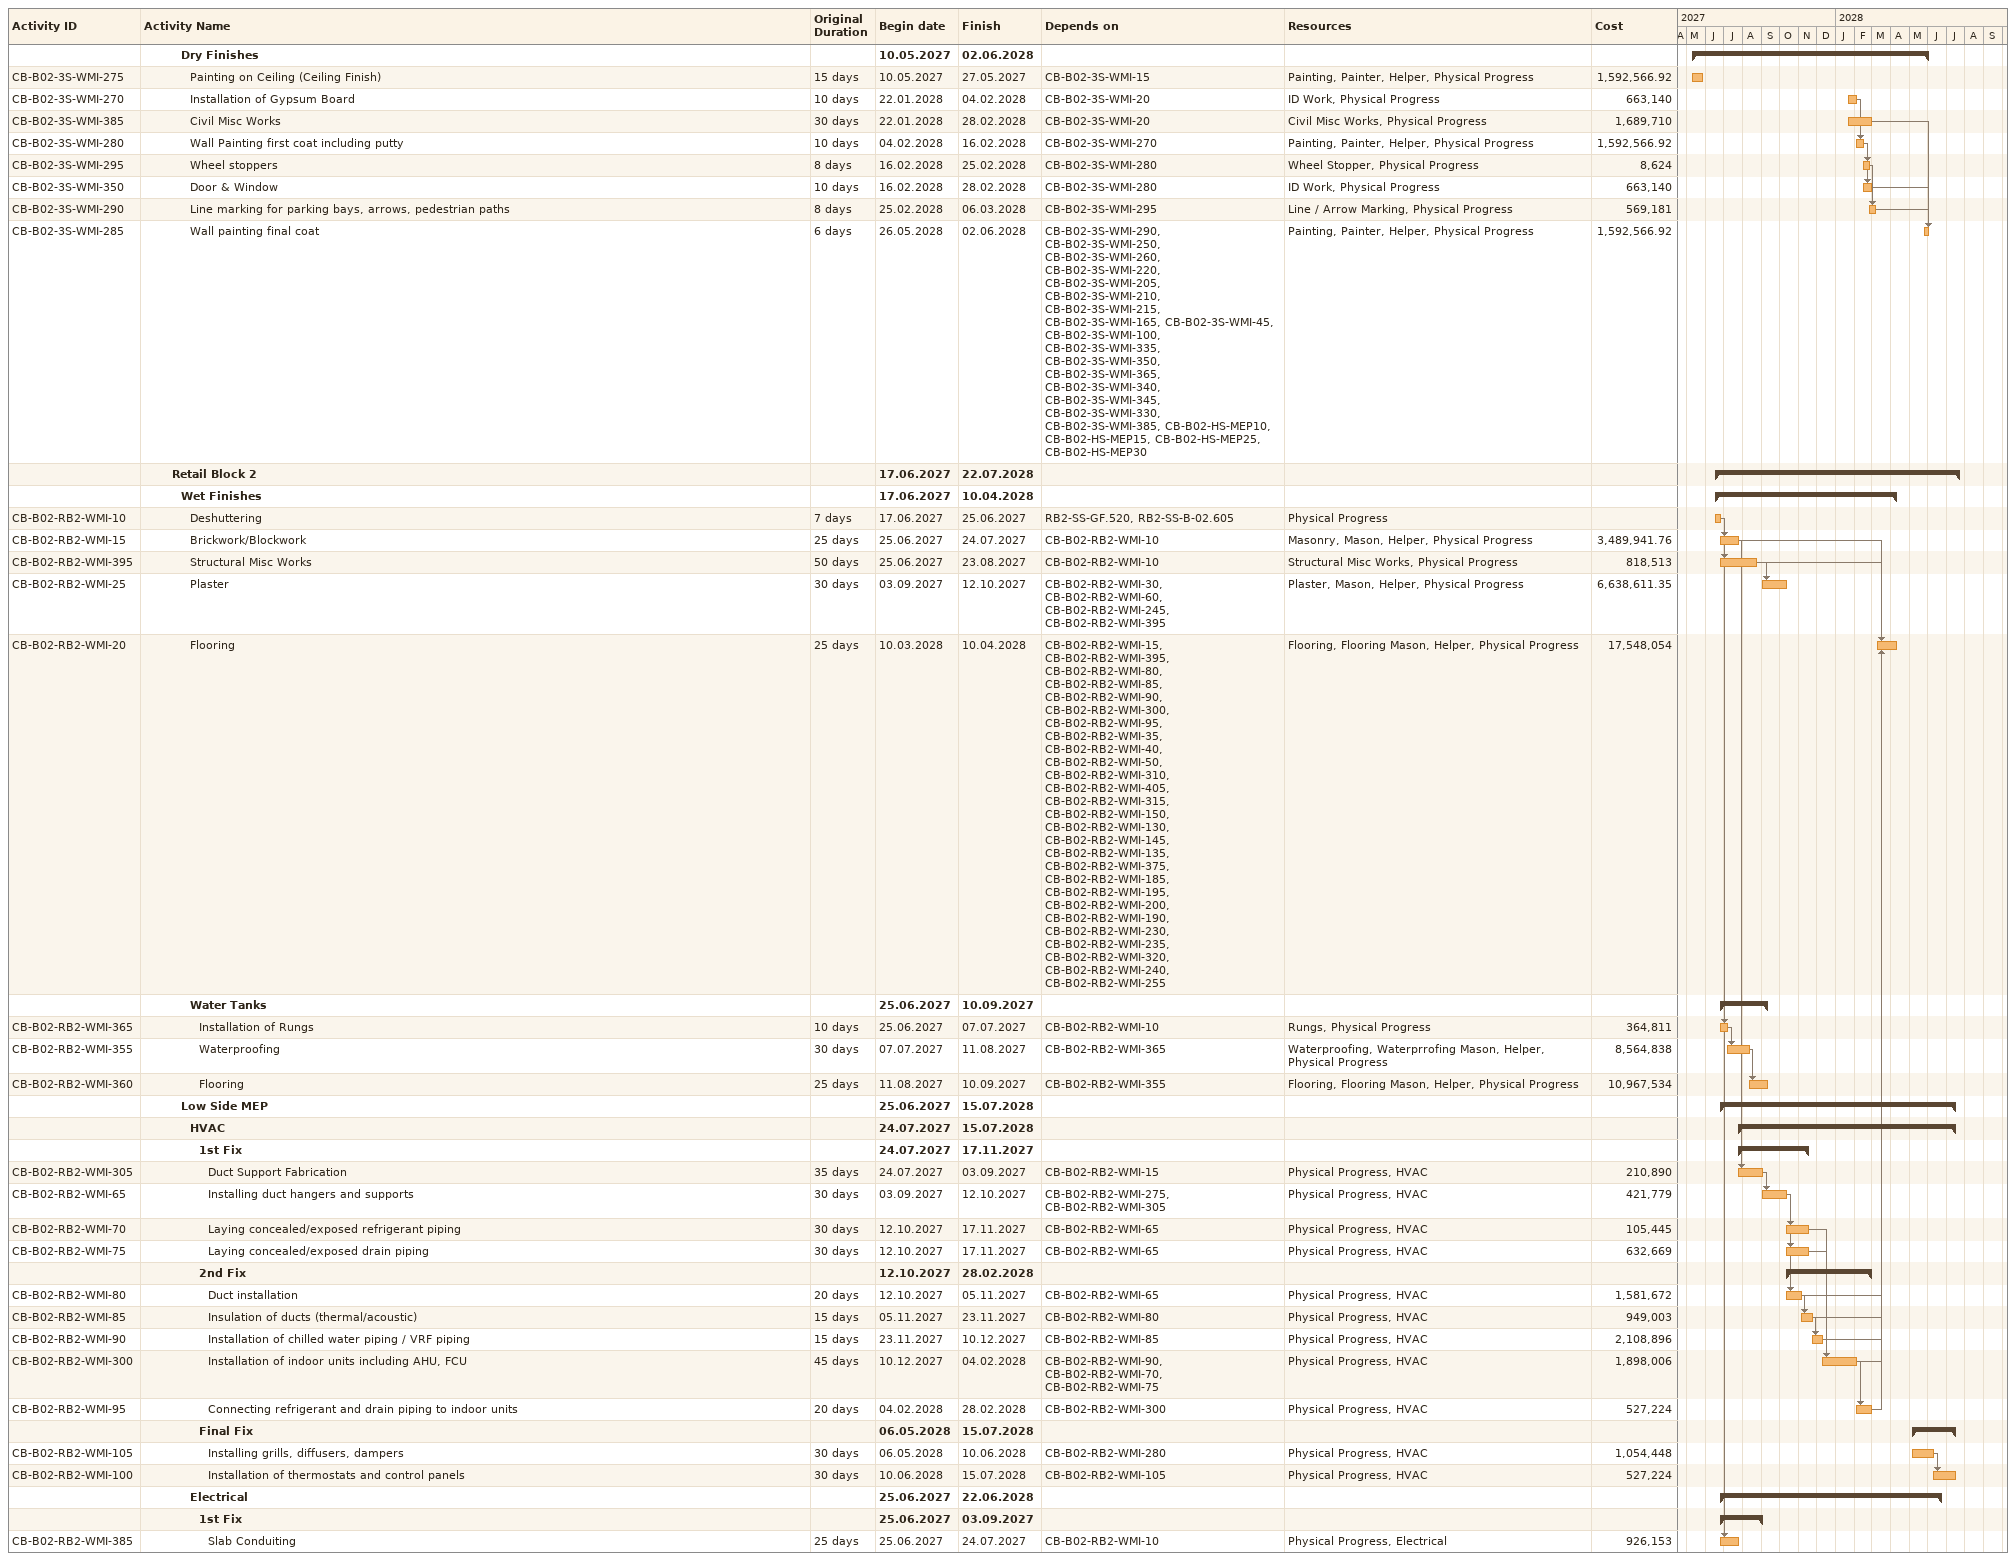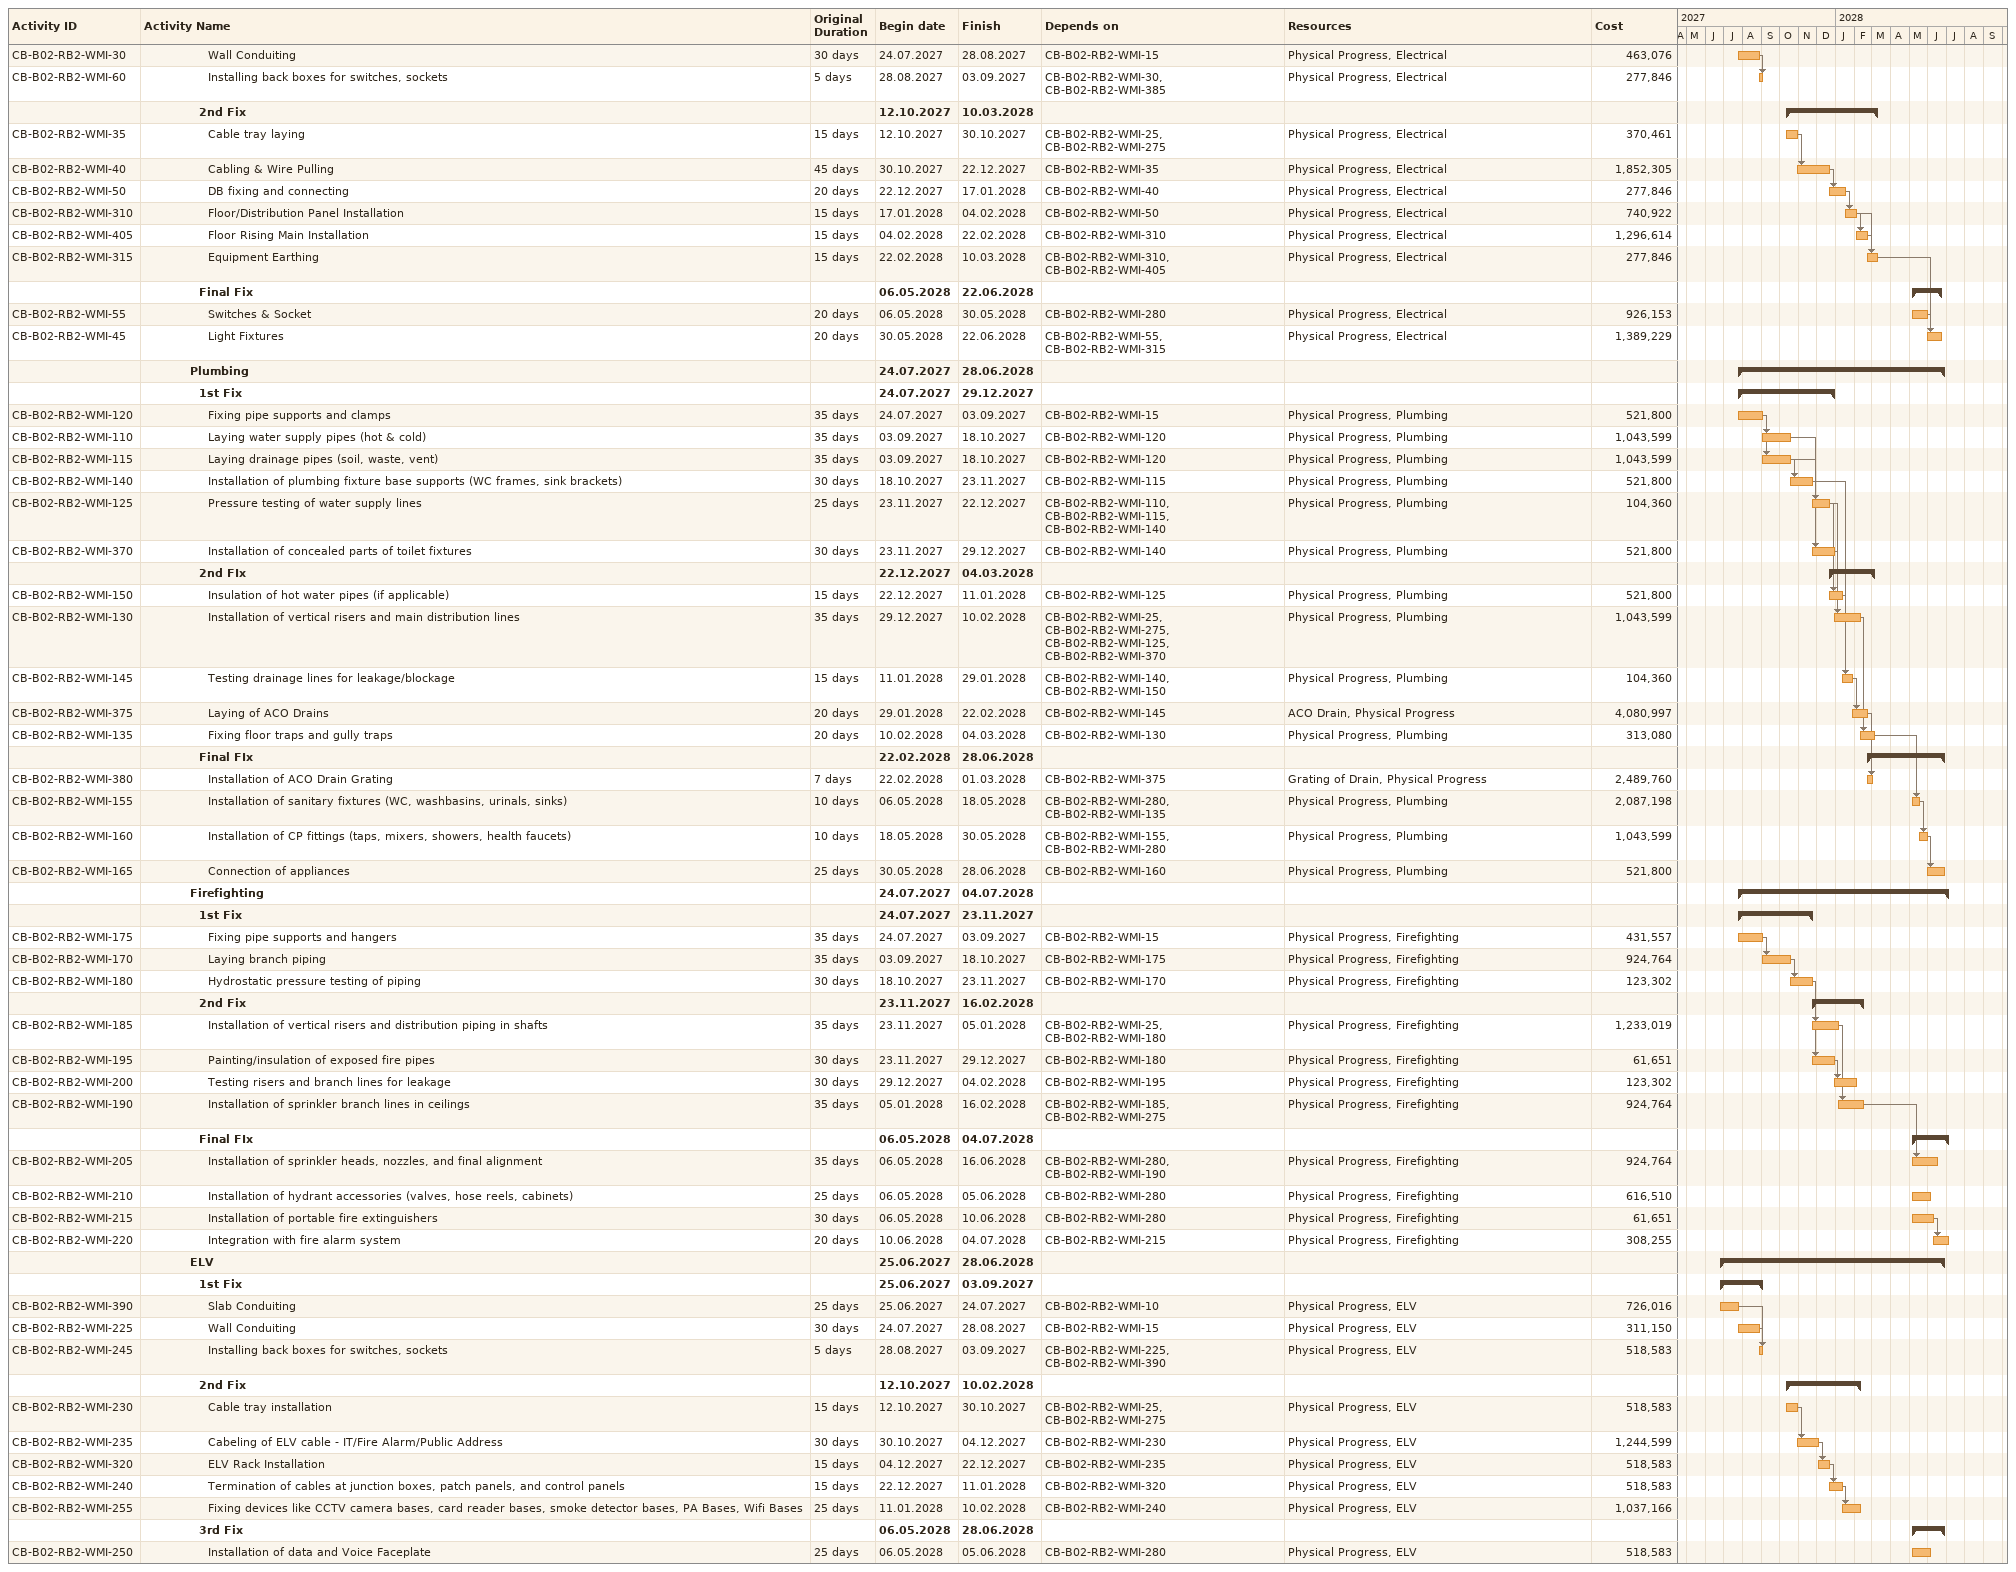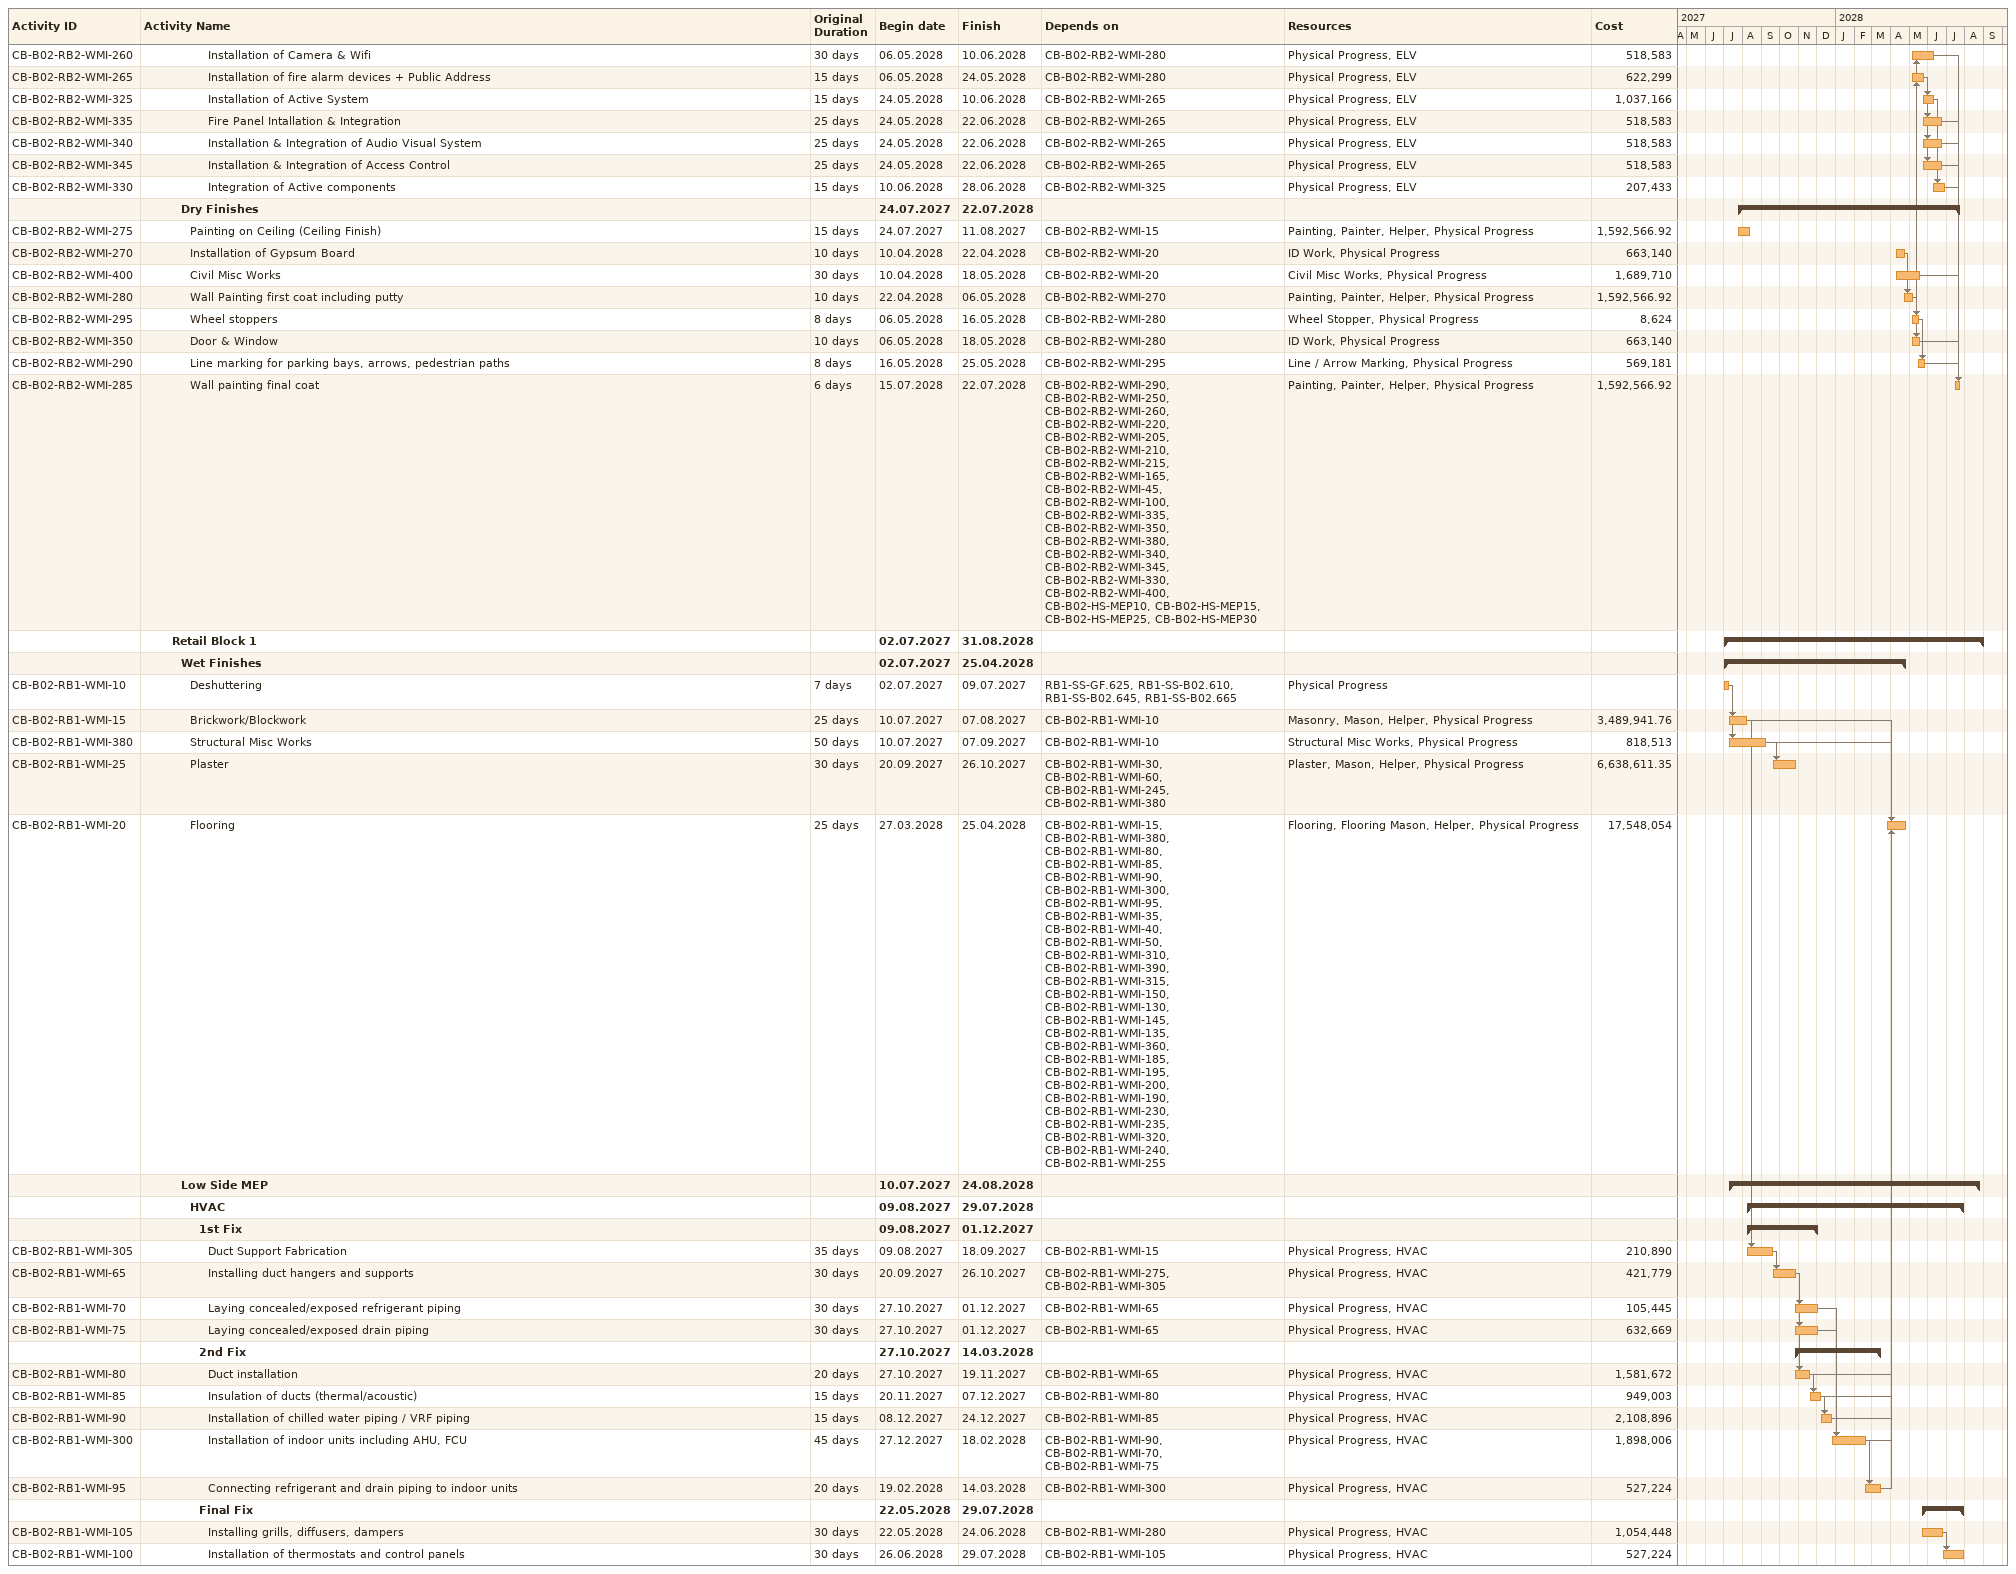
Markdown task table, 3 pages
| ID | Level | Task | Original duration | Start | Finish | Predecessors | Resources | Cost |
|---|---|---|---|---|---|---|---|---|
|  | 5 | **Dry Finishes** |  | 2027-05-10 | 2028-06-02 |  |  |  |
| CB-B02-3S-WMI-275 | 6 | Painting on Ceiling (Ceiling Finish) | 15d | 2027-05-10 | 2027-05-27 | CB-B02-3S-WMI-15 | Painting, Painter, Helper, Physical Progress | 1592566.92 |
| CB-B02-3S-WMI-270 | 6 | Installation of Gypsum Board | 10d | 2028-01-22 | 2028-02-04 | CB-B02-3S-WMI-20 | ID Work, Physical Progress | 663140 |
| CB-B02-3S-WMI-385 | 6 | Civil Misc Works | 30d | 2028-01-22 | 2028-02-28 | CB-B02-3S-WMI-20 | Civil Misc Works, Physical Progress | 1689710 |
| CB-B02-3S-WMI-280 | 6 | Wall Painting first coat including putty | 10d | 2028-02-04 | 2028-02-16 | CB-B02-3S-WMI-270 | Painting, Painter, Helper, Physical Progress | 1592566.92 |
| CB-B02-3S-WMI-295 | 6 | Wheel stoppers | 8d | 2028-02-16 | 2028-02-25 | CB-B02-3S-WMI-280 | Wheel Stopper, Physical Progress | 8624 |
| CB-B02-3S-WMI-350 | 6 | Door & Window | 10d | 2028-02-16 | 2028-02-28 | CB-B02-3S-WMI-280 | ID Work, Physical Progress | 663140 |
| CB-B02-3S-WMI-290 | 6 | Line marking for parking bays, arrows, pedestrian paths | 8d | 2028-02-25 | 2028-03-06 | CB-B02-3S-WMI-295 | Line / Arrow Marking, Physical Progress | 569181 |
| CB-B02-3S-WMI-285 | 6 | Wall painting final coat | 6d | 2028-05-26 | 2028-06-02 | CB-B02-3S-WMI-290, CB-B02-3S-WMI-250, CB-B02-3S-WMI-260, CB-B02-3S-WMI-220, CB-B02-3S-WMI-205, CB-B02-3S-WMI-210, CB-B02-3S-WMI-215, CB-B02-3S-WMI-165, CB-B02-3S-WMI-45, CB-B02-3S-WMI-100, CB-B02-3S-WMI-335, CB-B02-3S-WMI-350, CB-B02-3S-WMI-365, CB-B02-3S-WMI-340, CB-B02-3S-WMI-345, CB-B02-3S-WMI-330, CB-B02-3S-WMI-385, CB-B02-HS-MEP10, CB-B02-HS-MEP15, CB-B02-HS-MEP25, CB-B02-HS-MEP30 | Painting, Painter, Helper, Physical Progress | 1592566.92 |
|  | 4 | **Retail Block 2** |  | 2027-06-17 | 2028-07-22 |  |  |  |
|  | 5 | **Wet Finishes** |  | 2027-06-17 | 2028-04-10 |  |  |  |
| CB-B02-RB2-WMI-10 | 6 | Deshuttering | 7d | 2027-06-17 | 2027-06-25 | RB2-SS-GF.520, RB2-SS-B-02.605 | Physical Progress |  |
| CB-B02-RB2-WMI-15 | 6 | Brickwork/Blockwork | 25d | 2027-06-25 | 2027-07-24 | CB-B02-RB2-WMI-10 | Masonry, Mason, Helper, Physical Progress | 3489941.76 |
| CB-B02-RB2-WMI-395 | 6 | Structural Misc Works | 50d | 2027-06-25 | 2027-08-23 | CB-B02-RB2-WMI-10 | Structural Misc Works, Physical Progress | 818513 |
| CB-B02-RB2-WMI-25 | 6 | Plaster | 30d | 2027-09-03 | 2027-10-12 | CB-B02-RB2-WMI-30, CB-B02-RB2-WMI-60, CB-B02-RB2-WMI-245, CB-B02-RB2-WMI-395 | Plaster, Mason, Helper, Physical Progress | 6638611.35 |
| CB-B02-RB2-WMI-20 | 6 | Flooring | 25d | 2028-03-10 | 2028-04-10 | CB-B02-RB2-WMI-15, CB-B02-RB2-WMI-395, CB-B02-RB2-WMI-80, CB-B02-RB2-WMI-85, CB-B02-RB2-WMI-90, CB-B02-RB2-WMI-300, CB-B02-RB2-WMI-95, CB-B02-RB2-WMI-35, CB-B02-RB2-WMI-40, CB-B02-RB2-WMI-50, CB-B02-RB2-WMI-310, CB-B02-RB2-WMI-405, CB-B02-RB2-WMI-315, CB-B02-RB2-WMI-150, CB-B02-RB2-WMI-130, CB-B02-RB2-WMI-145, CB-B02-RB2-WMI-135, CB-B02-RB2-WMI-375, CB-B02-RB2-WMI-185, CB-B02-RB2-WMI-195, CB-B02-RB2-WMI-200, CB-B02-RB2-WMI-190, CB-B02-RB2-WMI-230, CB-B02-RB2-WMI-235, CB-B02-RB2-WMI-320, CB-B02-RB2-WMI-240, CB-B02-RB2-WMI-255 | Flooring, Flooring Mason, Helper, Physical Progress | 17548054 |
|  | 6 | **Water Tanks** |  | 2027-06-25 | 2027-09-10 |  |  |  |
| CB-B02-RB2-WMI-365 | 7 | Installation of Rungs | 10d | 2027-06-25 | 2027-07-07 | CB-B02-RB2-WMI-10 | Rungs, Physical Progress | 364811 |
| CB-B02-RB2-WMI-355 | 7 | Waterproofing | 30d | 2027-07-07 | 2027-08-11 | CB-B02-RB2-WMI-365 | Waterproofing, Waterprrofing Mason, Helper, Physical Progress | 8564838 |
| CB-B02-RB2-WMI-360 | 7 | Flooring | 25d | 2027-08-11 | 2027-09-10 | CB-B02-RB2-WMI-355 | Flooring, Flooring Mason, Helper, Physical Progress | 10967534 |
|  | 5 | **Low Side MEP** |  | 2027-06-25 | 2028-07-15 |  |  |  |
|  | 6 | **HVAC** |  | 2027-07-24 | 2028-07-15 |  |  |  |
|  | 7 | **1st Fix** |  | 2027-07-24 | 2027-11-17 |  |  |  |
| CB-B02-RB2-WMI-305 | 8 | Duct Support Fabrication | 35d | 2027-07-24 | 2027-09-03 | CB-B02-RB2-WMI-15 | Physical Progress, HVAC | 210890 |
| CB-B02-RB2-WMI-65 | 8 | Installing duct hangers and supports | 30d | 2027-09-03 | 2027-10-12 | CB-B02-RB2-WMI-275, CB-B02-RB2-WMI-305 | Physical Progress, HVAC | 421779 |
| CB-B02-RB2-WMI-70 | 8 | Laying concealed/exposed refrigerant piping | 30d | 2027-10-12 | 2027-11-17 | CB-B02-RB2-WMI-65 | Physical Progress, HVAC | 105445 |
| CB-B02-RB2-WMI-75 | 8 | Laying concealed/exposed drain piping | 30d | 2027-10-12 | 2027-11-17 | CB-B02-RB2-WMI-65 | Physical Progress, HVAC | 632669 |
|  | 7 | **2nd Fix** |  | 2027-10-12 | 2028-02-28 |  |  |  |
| CB-B02-RB2-WMI-80 | 8 | Duct installation | 20d | 2027-10-12 | 2027-11-05 | CB-B02-RB2-WMI-65 | Physical Progress, HVAC | 1581672 |
| CB-B02-RB2-WMI-85 | 8 | Insulation of ducts (thermal/acoustic) | 15d | 2027-11-05 | 2027-11-23 | CB-B02-RB2-WMI-80 | Physical Progress, HVAC | 949003 |
| CB-B02-RB2-WMI-90 | 8 | Installation of chilled water piping / VRF piping | 15d | 2027-11-23 | 2027-12-10 | CB-B02-RB2-WMI-85 | Physical Progress, HVAC | 2108896 |
| CB-B02-RB2-WMI-300 | 8 | Installation of indoor units including AHU, FCU | 45d | 2027-12-10 | 2028-02-04 | CB-B02-RB2-WMI-90, CB-B02-RB2-WMI-70, CB-B02-RB2-WMI-75 | Physical Progress, HVAC | 1898006 |
| CB-B02-RB2-WMI-95 | 8 | Connecting refrigerant and drain piping to indoor units | 20d | 2028-02-04 | 2028-02-28 | CB-B02-RB2-WMI-300 | Physical Progress, HVAC | 527224 |
|  | 7 | **Final Fix** |  | 2028-05-06 | 2028-07-15 |  |  |  |
| CB-B02-RB2-WMI-105 | 8 | Installing grills, diffusers, dampers | 30d | 2028-05-06 | 2028-06-10 | CB-B02-RB2-WMI-280 | Physical Progress, HVAC | 1054448 |
| CB-B02-RB2-WMI-100 | 8 | Installation of thermostats and control panels | 30d | 2028-06-10 | 2028-07-15 | CB-B02-RB2-WMI-105 | Physical Progress, HVAC | 527224 |
|  | 6 | **Electrical** |  | 2027-06-25 | 2028-06-22 |  |  |  |
|  | 7 | **1st Fix** |  | 2027-06-25 | 2027-09-03 |  |  |  |
| CB-B02-RB2-WMI-385 | 8 | Slab Conduiting | 25d | 2027-06-25 | 2027-07-24 | CB-B02-RB2-WMI-10 | Physical Progress, Electrical | 926153 |
| CB-B02-RB2-WMI-30 | 8 | Wall Conduiting | 30d | 2027-07-24 | 2027-08-28 | CB-B02-RB2-WMI-15 | Physical Progress, Electrical | 463076 |
| CB-B02-RB2-WMI-60 | 8 | Installing back boxes for switches, sockets | 5d | 2027-08-28 | 2027-09-03 | CB-B02-RB2-WMI-30, CB-B02-RB2-WMI-385 | Physical Progress, Electrical | 277846 |
|  | 7 | **2nd Fix** |  | 2027-10-12 | 2028-03-10 |  |  |  |
| CB-B02-RB2-WMI-35 | 8 | Cable tray laying | 15d | 2027-10-12 | 2027-10-30 | CB-B02-RB2-WMI-25, CB-B02-RB2-WMI-275 | Physical Progress, Electrical | 370461 |
| CB-B02-RB2-WMI-40 | 8 | Cabling & Wire Pulling | 45d | 2027-10-30 | 2027-12-22 | CB-B02-RB2-WMI-35 | Physical Progress, Electrical | 1852305 |
| CB-B02-RB2-WMI-50 | 8 | DB fixing and connecting | 20d | 2027-12-22 | 2028-01-17 | CB-B02-RB2-WMI-40 | Physical Progress, Electrical | 277846 |
| CB-B02-RB2-WMI-310 | 8 | Floor/Distribution Panel Installation | 15d | 2028-01-17 | 2028-02-04 | CB-B02-RB2-WMI-50 | Physical Progress, Electrical | 740922 |
| CB-B02-RB2-WMI-405 | 8 | Floor Rising Main Installation | 15d | 2028-02-04 | 2028-02-22 | CB-B02-RB2-WMI-310 | Physical Progress, Electrical | 1296614 |
| CB-B02-RB2-WMI-315 | 8 | Equipment Earthing | 15d | 2028-02-22 | 2028-03-10 | CB-B02-RB2-WMI-310, CB-B02-RB2-WMI-405 | Physical Progress, Electrical | 277846 |
|  | 7 | **Final Fix** |  | 2028-05-06 | 2028-06-22 |  |  |  |
| CB-B02-RB2-WMI-55 | 8 | Switches & Socket | 20d | 2028-05-06 | 2028-05-30 | CB-B02-RB2-WMI-280 | Physical Progress, Electrical | 926153 |
| CB-B02-RB2-WMI-45 | 8 | Light Fixtures | 20d | 2028-05-30 | 2028-06-22 | CB-B02-RB2-WMI-55, CB-B02-RB2-WMI-315 | Physical Progress, Electrical | 1389229 |
|  | 6 | **Plumbing** |  | 2027-07-24 | 2028-06-28 |  |  |  |
|  | 7 | **1st Fix** |  | 2027-07-24 | 2027-12-29 |  |  |  |
| CB-B02-RB2-WMI-120 | 8 | Fixing pipe supports and clamps | 35d | 2027-07-24 | 2027-09-03 | CB-B02-RB2-WMI-15 | Physical Progress, Plumbing | 521800 |
| CB-B02-RB2-WMI-110 | 8 | Laying water supply pipes (hot & cold) | 35d | 2027-09-03 | 2027-10-18 | CB-B02-RB2-WMI-120 | Physical Progress, Plumbing | 1043599 |
| CB-B02-RB2-WMI-115 | 8 | Laying drainage pipes (soil, waste, vent) | 35d | 2027-09-03 | 2027-10-18 | CB-B02-RB2-WMI-120 | Physical Progress, Plumbing | 1043599 |
| CB-B02-RB2-WMI-140 | 8 | Installation of plumbing fixture base supports (WC frames, sink brackets) | 30d | 2027-10-18 | 2027-11-23 | CB-B02-RB2-WMI-115 | Physical Progress, Plumbing | 521800 |
| CB-B02-RB2-WMI-125 | 8 | Pressure testing of water supply lines | 25d | 2027-11-23 | 2027-12-22 | CB-B02-RB2-WMI-110, CB-B02-RB2-WMI-115, CB-B02-RB2-WMI-140 | Physical Progress, Plumbing | 104360 |
| CB-B02-RB2-WMI-370 | 8 | Installation of concealed parts of toilet fixtures | 30d | 2027-11-23 | 2027-12-29 | CB-B02-RB2-WMI-140 | Physical Progress, Plumbing | 521800 |
|  | 7 | **2nd FIx** |  | 2027-12-22 | 2028-03-04 |  |  |  |
| CB-B02-RB2-WMI-150 | 8 | Insulation of hot water pipes (if applicable) | 15d | 2027-12-22 | 2028-01-11 | CB-B02-RB2-WMI-125 | Physical Progress, Plumbing | 521800 |
| CB-B02-RB2-WMI-130 | 8 | Installation of vertical risers and main distribution lines | 35d | 2027-12-29 | 2028-02-10 | CB-B02-RB2-WMI-25, CB-B02-RB2-WMI-275, CB-B02-RB2-WMI-125, CB-B02-RB2-WMI-370 | Physical Progress, Plumbing | 1043599 |
| CB-B02-RB2-WMI-145 | 8 | Testing drainage lines for leakage/blockage | 15d | 2028-01-11 | 2028-01-29 | CB-B02-RB2-WMI-140, CB-B02-RB2-WMI-150 | Physical Progress, Plumbing | 104360 |
| CB-B02-RB2-WMI-375 | 8 | Laying of ACO Drains | 20d | 2028-01-29 | 2028-02-22 | CB-B02-RB2-WMI-145 | ACO Drain, Physical Progress | 4080997 |
| CB-B02-RB2-WMI-135 | 8 | Fixing floor traps and gully traps | 20d | 2028-02-10 | 2028-03-04 | CB-B02-RB2-WMI-130 | Physical Progress, Plumbing | 313080 |
|  | 7 | **Final FIx** |  | 2028-02-22 | 2028-06-28 |  |  |  |
| CB-B02-RB2-WMI-380 | 8 | Installation of ACO Drain Grating | 7d | 2028-02-22 | 2028-03-01 | CB-B02-RB2-WMI-375 | Grating of Drain, Physical Progress | 2489760 |
| CB-B02-RB2-WMI-155 | 8 | Installation of sanitary fixtures (WC, washbasins, urinals, sinks) | 10d | 2028-05-06 | 2028-05-18 | CB-B02-RB2-WMI-280, CB-B02-RB2-WMI-135 | Physical Progress, Plumbing | 2087198 |
| CB-B02-RB2-WMI-160 | 8 | Installation of CP fittings (taps, mixers, showers, health faucets) | 10d | 2028-05-18 | 2028-05-30 | CB-B02-RB2-WMI-155, CB-B02-RB2-WMI-280 | Physical Progress, Plumbing | 1043599 |
| CB-B02-RB2-WMI-165 | 8 | Connection of appliances | 25d | 2028-05-30 | 2028-06-28 | CB-B02-RB2-WMI-160 | Physical Progress, Plumbing | 521800 |
|  | 6 | **Firefighting** |  | 2027-07-24 | 2028-07-04 |  |  |  |
|  | 7 | **1st Fix** |  | 2027-07-24 | 2027-11-23 |  |  |  |
| CB-B02-RB2-WMI-175 | 8 | Fixing pipe supports and hangers | 35d | 2027-07-24 | 2027-09-03 | CB-B02-RB2-WMI-15 | Physical Progress, Firefighting | 431557 |
| CB-B02-RB2-WMI-170 | 8 | Laying branch piping | 35d | 2027-09-03 | 2027-10-18 | CB-B02-RB2-WMI-175 | Physical Progress, Firefighting | 924764 |
| CB-B02-RB2-WMI-180 | 8 | Hydrostatic pressure testing of piping | 30d | 2027-10-18 | 2027-11-23 | CB-B02-RB2-WMI-170 | Physical Progress, Firefighting | 123302 |
|  | 7 | **2nd Fix** |  | 2027-11-23 | 2028-02-16 |  |  |  |
| CB-B02-RB2-WMI-185 | 8 | Installation of vertical risers and distribution piping in shafts | 35d | 2027-11-23 | 2028-01-05 | CB-B02-RB2-WMI-25, CB-B02-RB2-WMI-180 | Physical Progress, Firefighting | 1233019 |
| CB-B02-RB2-WMI-195 | 8 | Painting/insulation of exposed fire pipes | 30d | 2027-11-23 | 2027-12-29 | CB-B02-RB2-WMI-180 | Physical Progress, Firefighting | 61651 |
| CB-B02-RB2-WMI-200 | 8 | Testing risers and branch lines for leakage | 30d | 2027-12-29 | 2028-02-04 | CB-B02-RB2-WMI-195 | Physical Progress, Firefighting | 123302 |
| CB-B02-RB2-WMI-190 | 8 | Installation of sprinkler branch lines in ceilings | 35d | 2028-01-05 | 2028-02-16 | CB-B02-RB2-WMI-185, CB-B02-RB2-WMI-275 | Physical Progress, Firefighting | 924764 |
|  | 7 | **Final FIx** |  | 2028-05-06 | 2028-07-04 |  |  |  |
| CB-B02-RB2-WMI-205 | 8 | Installation of sprinkler heads, nozzles, and final alignment | 35d | 2028-05-06 | 2028-06-16 | CB-B02-RB2-WMI-280, CB-B02-RB2-WMI-190 | Physical Progress, Firefighting | 924764 |
| CB-B02-RB2-WMI-210 | 8 | Installation of hydrant accessories (valves, hose reels, cabinets) | 25d | 2028-05-06 | 2028-06-05 | CB-B02-RB2-WMI-280 | Physical Progress, Firefighting | 616510 |
| CB-B02-RB2-WMI-215 | 8 | Installation of portable fire extinguishers | 30d | 2028-05-06 | 2028-06-10 | CB-B02-RB2-WMI-280 | Physical Progress, Firefighting | 61651 |
| CB-B02-RB2-WMI-220 | 8 | Integration with fire alarm system | 20d | 2028-06-10 | 2028-07-04 | CB-B02-RB2-WMI-215 | Physical Progress, Firefighting | 308255 |
|  | 6 | **ELV** |  | 2027-06-25 | 2028-06-28 |  |  |  |
|  | 7 | **1st Fix** |  | 2027-06-25 | 2027-09-03 |  |  |  |
| CB-B02-RB2-WMI-390 | 8 | Slab Conduiting | 25d | 2027-06-25 | 2027-07-24 | CB-B02-RB2-WMI-10 | Physical Progress, ELV | 726016 |
| CB-B02-RB2-WMI-225 | 8 | Wall Conduiting | 30d | 2027-07-24 | 2027-08-28 | CB-B02-RB2-WMI-15 | Physical Progress, ELV | 311150 |
| CB-B02-RB2-WMI-245 | 8 | Installing back boxes for switches, sockets | 5d | 2027-08-28 | 2027-09-03 | CB-B02-RB2-WMI-225, CB-B02-RB2-WMI-390 | Physical Progress, ELV | 518583 |
|  | 7 | **2nd Fix** |  | 2027-10-12 | 2028-02-10 |  |  |  |
| CB-B02-RB2-WMI-230 | 8 | Cable tray installation | 15d | 2027-10-12 | 2027-10-30 | CB-B02-RB2-WMI-25, CB-B02-RB2-WMI-275 | Physical Progress, ELV | 518583 |
| CB-B02-RB2-WMI-235 | 8 | Cabeling of ELV cable - IT/Fire Alarm/Public Address | 30d | 2027-10-30 | 2027-12-04 | CB-B02-RB2-WMI-230 | Physical Progress, ELV | 1244599 |
| CB-B02-RB2-WMI-320 | 8 | ELV Rack Installation | 15d | 2027-12-04 | 2027-12-22 | CB-B02-RB2-WMI-235 | Physical Progress, ELV | 518583 |
| CB-B02-RB2-WMI-240 | 8 | Termination of cables at junction boxes, patch panels, and control panels | 15d | 2027-12-22 | 2028-01-11 | CB-B02-RB2-WMI-320 | Physical Progress, ELV | 518583 |
| CB-B02-RB2-WMI-255 | 8 | Fixing devices like CCTV camera bases, card reader bases, smoke detector bases, PA Bases, Wifi Bases | 25d | 2028-01-11 | 2028-02-10 | CB-B02-RB2-WMI-240 | Physical Progress, ELV | 1037166 |
|  | 7 | **3rd Fix** |  | 2028-05-06 | 2028-06-28 |  |  |  |
| CB-B02-RB2-WMI-250 | 8 | Installation of data and Voice Faceplate | 25d | 2028-05-06 | 2028-06-05 | CB-B02-RB2-WMI-280 | Physical Progress, ELV | 518583 |
| CB-B02-RB2-WMI-260 | 8 | Installation of Camera & Wifi | 30d | 2028-05-06 | 2028-06-10 | CB-B02-RB2-WMI-280 | Physical Progress, ELV | 518583 |
| CB-B02-RB2-WMI-265 | 8 | Installation of fire alarm devices + Public Address | 15d | 2028-05-06 | 2028-05-24 | CB-B02-RB2-WMI-280 | Physical Progress, ELV | 622299 |
| CB-B02-RB2-WMI-325 | 8 | Installation of Active System | 15d | 2028-05-24 | 2028-06-10 | CB-B02-RB2-WMI-265 | Physical Progress, ELV | 1037166 |
| CB-B02-RB2-WMI-335 | 8 | Fire Panel Intallation & Integration | 25d | 2028-05-24 | 2028-06-22 | CB-B02-RB2-WMI-265 | Physical Progress, ELV | 518583 |
| CB-B02-RB2-WMI-340 | 8 | Installation & Integration of Audio Visual System | 25d | 2028-05-24 | 2028-06-22 | CB-B02-RB2-WMI-265 | Physical Progress, ELV | 518583 |
| CB-B02-RB2-WMI-345 | 8 | Installation & Integration of Access Control | 25d | 2028-05-24 | 2028-06-22 | CB-B02-RB2-WMI-265 | Physical Progress, ELV | 518583 |
| CB-B02-RB2-WMI-330 | 8 | Integration of Active components | 15d | 2028-06-10 | 2028-06-28 | CB-B02-RB2-WMI-325 | Physical Progress, ELV | 207433 |
|  | 5 | **Dry Finishes** |  | 2027-07-24 | 2028-07-22 |  |  |  |
| CB-B02-RB2-WMI-275 | 6 | Painting on Ceiling (Ceiling Finish) | 15d | 2027-07-24 | 2027-08-11 | CB-B02-RB2-WMI-15 | Painting, Painter, Helper, Physical Progress | 1592566.92 |
| CB-B02-RB2-WMI-270 | 6 | Installation of Gypsum Board | 10d | 2028-04-10 | 2028-04-22 | CB-B02-RB2-WMI-20 | ID Work, Physical Progress | 663140 |
| CB-B02-RB2-WMI-400 | 6 | Civil Misc Works | 30d | 2028-04-10 | 2028-05-18 | CB-B02-RB2-WMI-20 | Civil Misc Works, Physical Progress | 1689710 |
| CB-B02-RB2-WMI-280 | 6 | Wall Painting first coat including putty | 10d | 2028-04-22 | 2028-05-06 | CB-B02-RB2-WMI-270 | Painting, Painter, Helper, Physical Progress | 1592566.92 |
| CB-B02-RB2-WMI-295 | 6 | Wheel stoppers | 8d | 2028-05-06 | 2028-05-16 | CB-B02-RB2-WMI-280 | Wheel Stopper, Physical Progress | 8624 |
| CB-B02-RB2-WMI-350 | 6 | Door & Window | 10d | 2028-05-06 | 2028-05-18 | CB-B02-RB2-WMI-280 | ID Work, Physical Progress | 663140 |
| CB-B02-RB2-WMI-290 | 6 | Line marking for parking bays, arrows, pedestrian paths | 8d | 2028-05-16 | 2028-05-25 | CB-B02-RB2-WMI-295 | Line / Arrow Marking, Physical Progress | 569181 |
| CB-B02-RB2-WMI-285 | 6 | Wall painting final coat | 6d | 2028-07-15 | 2028-07-22 | CB-B02-RB2-WMI-290, CB-B02-RB2-WMI-250, CB-B02-RB2-WMI-260, CB-B02-RB2-WMI-220, CB-B02-RB2-WMI-205, CB-B02-RB2-WMI-210, CB-B02-RB2-WMI-215, CB-B02-RB2-WMI-165, CB-B02-RB2-WMI-45, CB-B02-RB2-WMI-100, CB-B02-RB2-WMI-335, CB-B02-RB2-WMI-350, CB-B02-RB2-WMI-380, CB-B02-RB2-WMI-340, CB-B02-RB2-WMI-345, CB-B02-RB2-WMI-330, CB-B02-RB2-WMI-400, CB-B02-HS-MEP10, CB-B02-HS-MEP15, CB-B02-HS-MEP25, CB-B02-HS-MEP30 | Painting, Painter, Helper, Physical Progress | 1592566.92 |
|  | 4 | **Retail Block 1** |  | 2027-07-02 | 2028-08-31 |  |  |  |
|  | 5 | **Wet Finishes** |  | 2027-07-02 | 2028-04-25 |  |  |  |
| CB-B02-RB1-WMI-10 | 6 | Deshuttering | 7d | 2027-07-02 | 2027-07-09 | RB1-SS-GF.625, RB1-SS-B02.610, RB1-SS-B02.645, RB1-SS-B02.665 | Physical Progress |  |
| CB-B02-RB1-WMI-15 | 6 | Brickwork/Blockwork | 25d | 2027-07-10 | 2027-08-07 | CB-B02-RB1-WMI-10 | Masonry, Mason, Helper, Physical Progress | 3489941.76 |
| CB-B02-RB1-WMI-380 | 6 | Structural Misc Works | 50d | 2027-07-10 | 2027-09-07 | CB-B02-RB1-WMI-10 | Structural Misc Works, Physical Progress | 818513 |
| CB-B02-RB1-WMI-25 | 6 | Plaster | 30d | 2027-09-20 | 2027-10-26 | CB-B02-RB1-WMI-30, CB-B02-RB1-WMI-60, CB-B02-RB1-WMI-245, CB-B02-RB1-WMI-380 | Plaster, Mason, Helper, Physical Progress | 6638611.35 |
| CB-B02-RB1-WMI-20 | 6 | Flooring | 25d | 2028-03-27 | 2028-04-25 | CB-B02-RB1-WMI-15, CB-B02-RB1-WMI-380, CB-B02-RB1-WMI-80, CB-B02-RB1-WMI-85, CB-B02-RB1-WMI-90, CB-B02-RB1-WMI-300, CB-B02-RB1-WMI-95, CB-B02-RB1-WMI-35, CB-B02-RB1-WMI-40, CB-B02-RB1-WMI-50, CB-B02-RB1-WMI-310, CB-B02-RB1-WMI-390, CB-B02-RB1-WMI-315, CB-B02-RB1-WMI-150, CB-B02-RB1-WMI-130, CB-B02-RB1-WMI-145, CB-B02-RB1-WMI-135, CB-B02-RB1-WMI-360, CB-B02-RB1-WMI-185, CB-B02-RB1-WMI-195, CB-B02-RB1-WMI-200, CB-B02-RB1-WMI-190, CB-B02-RB1-WMI-230, CB-B02-RB1-WMI-235, CB-B02-RB1-WMI-320, CB-B02-RB1-WMI-240, CB-B02-RB1-WMI-255 | Flooring, Flooring Mason, Helper, Physical Progress | 17548054 |
|  | 5 | **Low Side MEP** |  | 2027-07-10 | 2028-08-24 |  |  |  |
|  | 6 | **HVAC** |  | 2027-08-09 | 2028-07-29 |  |  |  |
|  | 7 | **1st Fix** |  | 2027-08-09 | 2027-12-01 |  |  |  |
| CB-B02-RB1-WMI-305 | 8 | Duct Support Fabrication | 35d | 2027-08-09 | 2027-09-18 | CB-B02-RB1-WMI-15 | Physical Progress, HVAC | 210890 |
| CB-B02-RB1-WMI-65 | 8 | Installing duct hangers and supports | 30d | 2027-09-20 | 2027-10-26 | CB-B02-RB1-WMI-275, CB-B02-RB1-WMI-305 | Physical Progress, HVAC | 421779 |
| CB-B02-RB1-WMI-70 | 8 | Laying concealed/exposed refrigerant piping | 30d | 2027-10-27 | 2027-12-01 | CB-B02-RB1-WMI-65 | Physical Progress, HVAC | 105445 |
| CB-B02-RB1-WMI-75 | 8 | Laying concealed/exposed drain piping | 30d | 2027-10-27 | 2027-12-01 | CB-B02-RB1-WMI-65 | Physical Progress, HVAC | 632669 |
|  | 7 | **2nd Fix** |  | 2027-10-27 | 2028-03-14 |  |  |  |
| CB-B02-RB1-WMI-80 | 8 | Duct installation | 20d | 2027-10-27 | 2027-11-19 | CB-B02-RB1-WMI-65 | Physical Progress, HVAC | 1581672 |
| CB-B02-RB1-WMI-85 | 8 | Insulation of ducts (thermal/acoustic) | 15d | 2027-11-20 | 2027-12-07 | CB-B02-RB1-WMI-80 | Physical Progress, HVAC | 949003 |
| CB-B02-RB1-WMI-90 | 8 | Installation of chilled water piping / VRF piping | 15d | 2027-12-08 | 2027-12-24 | CB-B02-RB1-WMI-85 | Physical Progress, HVAC | 2108896 |
| CB-B02-RB1-WMI-300 | 8 | Installation of indoor units including AHU, FCU | 45d | 2027-12-27 | 2028-02-18 | CB-B02-RB1-WMI-90, CB-B02-RB1-WMI-70, CB-B02-RB1-WMI-75 | Physical Progress, HVAC | 1898006 |
| CB-B02-RB1-WMI-95 | 8 | Connecting refrigerant and drain piping to indoor units | 20d | 2028-02-19 | 2028-03-14 | CB-B02-RB1-WMI-300 | Physical Progress, HVAC | 527224 |
|  | 7 | **Final Fix** |  | 2028-05-22 | 2028-07-29 |  |  |  |
| CB-B02-RB1-WMI-105 | 8 | Installing grills, diffusers, dampers | 30d | 2028-05-22 | 2028-06-24 | CB-B02-RB1-WMI-280 | Physical Progress, HVAC | 1054448 |
| CB-B02-RB1-WMI-100 | 8 | Installation of thermostats and control panels | 30d | 2028-06-26 | 2028-07-29 | CB-B02-RB1-WMI-105 | Physical Progress, HVAC | 527224 |
